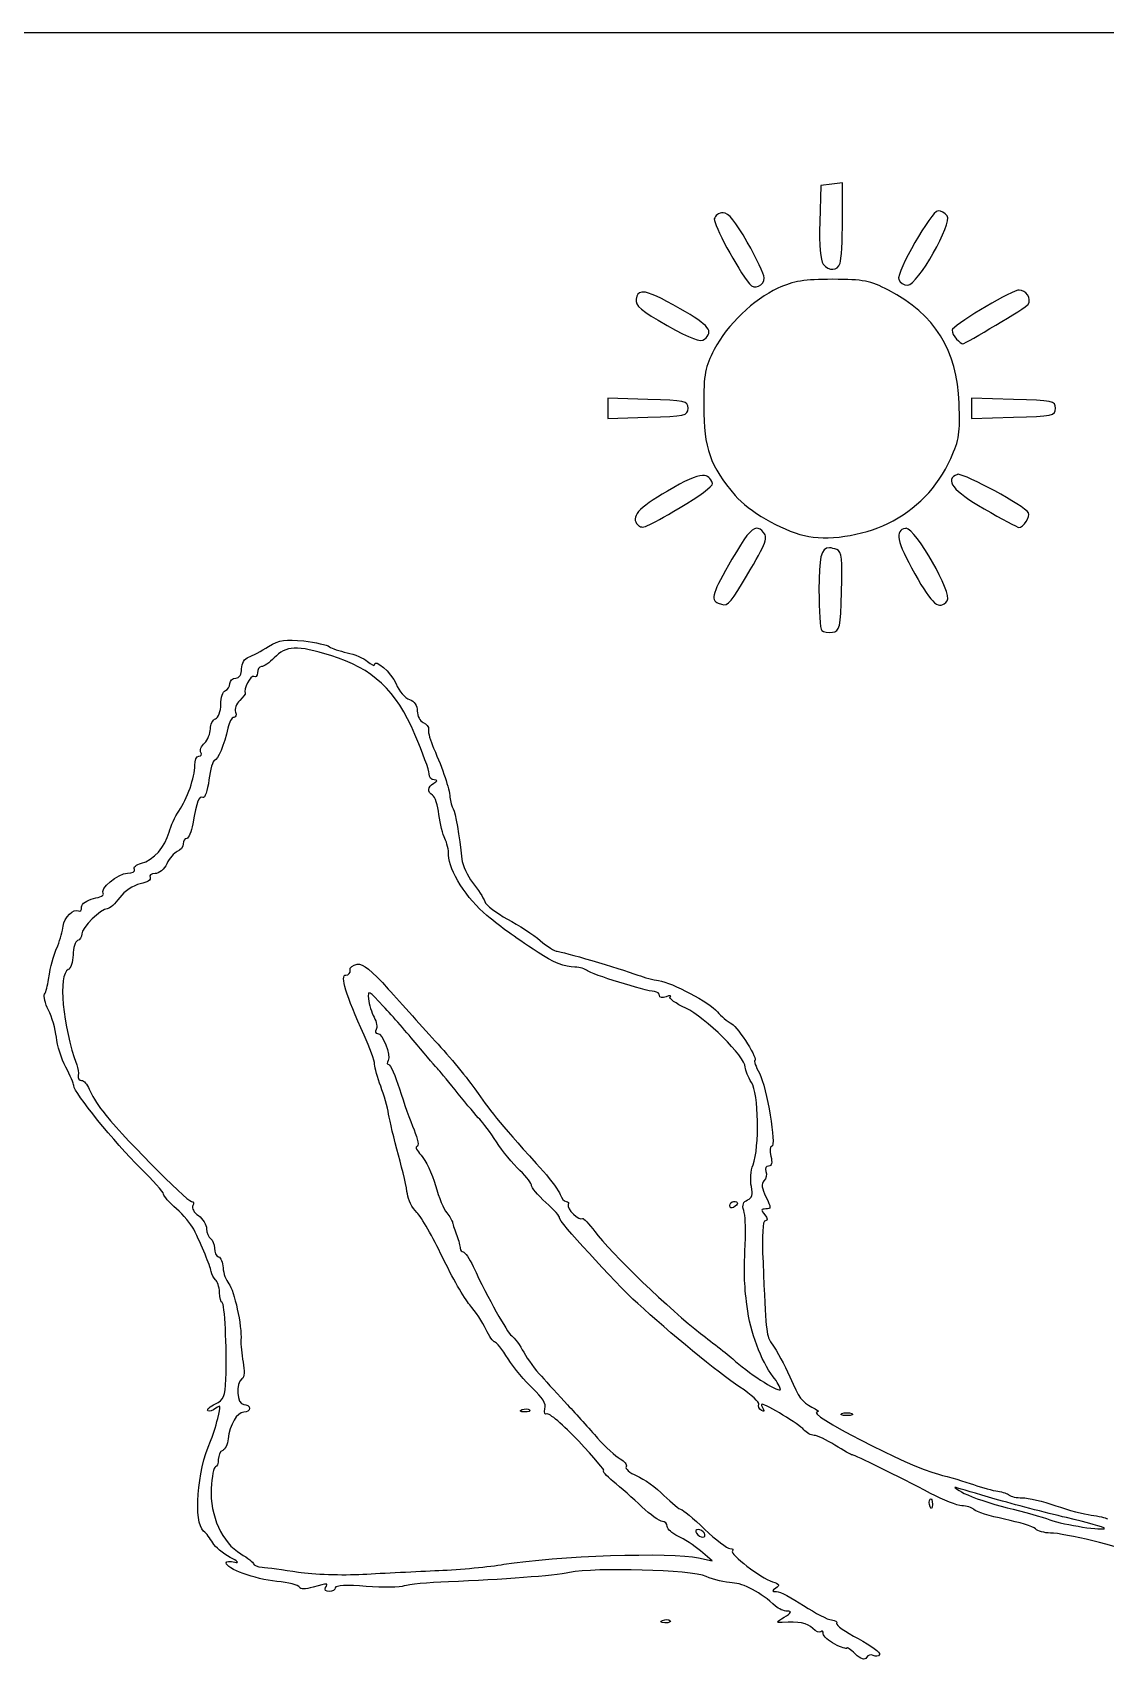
# Model space of a CAD drawing. Extents: x 164 to 448, y 306 to 448.
# Drawn here: x 208.4 to 255.9, y 375.5 to 447.7 of the extents above; entities that cross this region are included whole.
import ezdxf

# ---------------------------------------------------------------- set-up
doc = ezdxf.new("R2010")
doc.units = 0
doc.layers.add('Layer_1', color=7, linetype='CONTINUOUS')

msp = doc.modelspace()

# ---------------------------------------------------------------- linework, layer by layer
at = {"layer": 'Layer_1', "color": 7}
for points in [[(181.10558, 447.655975), (289.445584, 447.655975)], [(244.25585, 440.987613), (243.779783, 440.932054), (243.302244, 440.877912), (243.252439, 439.256324)], [(244.255884, 439.342894), (244.25585, 440.987613)], [(252.094229, 436.240063), (252.095698, 436.238589)], [(252.094238, 436.238844), (252.094229, 436.240063)], [(233.85839, 431.444041), (233.85839, 430.998746), (233.85839, 430.553424), (235.635245, 430.603313)], [(235.635245, 431.394321), (233.85839, 431.444041)], [(249.9746, 431.444041), (249.9746, 430.998746), (249.9746, 430.553424), (251.837887, 430.603313)], [(251.837887, 431.394321), (249.9746, 431.444041)], [(249.381334, 428.072343), (249.381343, 428.073619)], [(243.684561, 424.813068), (243.684561, 424.811622)], [(241.186856, 388.068775), (241.187689, 388.067698)], [(230.159316, 386.503342), (230.159441, 386.503909)], [(248.13887, 382.30458), (248.139238, 382.30458)], [(254.185398, 381.820082), (254.185435, 381.819969)], [(237.874107, 380.037827), (238.479814, 379.900063), (237.96066, 380.342154)], [(236.388847, 377.158394), (236.388946, 377.158961)]]:
    msp.add_lwpolyline(points, dxfattribs=at)
for points in [[(238.964834, 439.663493)], [(248.495117, 439.751197)], [(243.82226, 436.716142)], [(235.415509, 436.153606)], [(238.056636, 428.020894)], [(240.447263, 425.682907)], [(247.074259, 425.677323)], [(243.68457, 424.813124)], [(239.432338, 395.57571)], [(244.450519, 386.34463)], [(237.854509, 381.298592)]]:
    msp.add_lwpolyline(points, close=True, dxfattribs=at)
for points in [[(238.964837, 439.663408), (238.779734, 439.663408), (238.604187, 439.541802), (238.575186, 439.390998)], [(240.040035, 438.364176), (239.518514, 439.282176), (239.202607, 439.663493), (238.964834, 439.663493)], [(248.495117, 439.751282), (248.196283, 439.751282), (246.630606, 437.015339), (246.750477, 436.702932)], [(247.153311, 436.45972), (247.58526, 436.461761), (249.156439, 439.223556), (248.900871, 439.531512)], [(248.900871, 439.531512), (248.800808, 439.651984), (248.618001, 439.751197), (248.495117, 439.751197)], [(238.575186, 439.390998), (238.530682, 439.159691), (239.60092, 437.180542), (240.132314, 436.511112)], [(243.252439, 439.256324), (243.220124, 438.210482), (243.275967, 437.55103), (243.404802, 437.394501)], [(244.150407, 437.425398), (244.208234, 437.576202), (244.255884, 438.438898), (244.255884, 439.342894)], [(240.784174, 436.780687), (240.78134, 436.937159), (240.446151, 437.649307), (240.040035, 438.364176)], [(243.404802, 437.394501), (243.672392, 437.07223), (244.020266, 437.086261), (244.150407, 437.425398)], [(240.132314, 436.511112), (240.349448, 436.237569), (240.791374, 436.42097), (240.784174, 436.780687)], [(243.82226, 436.716142), (242.56266, 436.71668), (242.096264, 436.640173), (241.396475, 436.31915)], [(246.297847, 436.234195), (245.494332, 436.656161), (245.190793, 436.715518), (243.82226, 436.716142)], [(246.750477, 436.702932), (246.802351, 436.568003), (246.983542, 436.458869), (247.153311, 436.45972)], [(235.364238, 436.152132), (235.206349, 436.137959), (235.13364, 436.030809), (235.106427, 435.840123)], [(235.415517, 436.153606), (235.397092, 436.154145), (235.380679, 436.153606), (235.364238, 436.152132)], [(237.064924, 435.406535), (236.187615, 435.908466), (235.690872, 436.145471), (235.415509, 436.153606)], [(241.396475, 436.31915), (240.305083, 435.818721), (239.163698, 434.719956), (238.56933, 433.598939)], [(249.42822, 431.224469), (249.332125, 433.594545), (248.358606, 435.152041), (246.297847, 436.234195)], [(252.037106, 436.230085), (251.493537, 436.087786), (249.120641, 434.647644), (249.11475, 434.456192)], [(252.095698, 436.238589), (252.075855, 436.23737), (252.056665, 436.236945), (252.037106, 436.230085)], [(252.494144, 435.60309), (252.653451, 435.860759), (252.38484, 436.257269), (252.094238, 436.238844)], [(235.106427, 435.840123), (235.065325, 435.553257), (235.33935, 435.321751), (236.483382, 434.675565)], [(238.137194, 434.05886), (238.563522, 434.41268), (238.363937, 434.663263), (237.064924, 435.406535)], [(249.580568, 433.858479), (249.706993, 433.858479), (252.41982, 435.482872), (252.494144, 435.60309)], [(236.483382, 434.675565), (237.557741, 434.068724), (237.966148, 433.916929), (238.137194, 434.05886)], [(249.11475, 434.456192), (249.111916, 434.356129), (249.202369, 434.180948), (249.316889, 434.066542)], [(249.316889, 434.066542), (249.431125, 433.952022), (249.54967, 433.858479), (249.580568, 433.858479)], [(238.56933, 433.598939), (238.166158, 432.838488), (238.108394, 432.530107), (238.106438, 431.085288)], [(237.410637, 430.998831), (237.410637, 431.319657), (237.27945, 431.348627), (235.635245, 431.394321)], [(235.635245, 430.603313), (237.279538, 430.648951), (237.410637, 430.677865), (237.410637, 430.998831)], [(238.106438, 431.085288), (238.103836, 429.23812), (238.386926, 428.43515), (239.503895, 427.130192)], [(249.059078, 428.77817), (249.434753, 429.598063), (249.481539, 429.909506), (249.42822, 431.224469)], [(253.701164, 430.998831), (253.701164, 431.320876), (253.569013, 431.348598), (251.837887, 431.394321)], [(251.837887, 430.603313), (253.568917, 430.648951), (253.701164, 430.677014), (253.701164, 430.998831)], [(246.274407, 425.895335), (247.523386, 426.49988), (248.459888, 427.469357), (249.059078, 428.77817)], [(238.056636, 428.020894), (237.759163, 428.012391), (237.285119, 427.78902), (236.500971, 427.33097)], [(238.493157, 427.664948), (238.412937, 427.905609), (238.2879, 428.027811), (238.056636, 428.020894)], [(249.352033, 428.06795), (248.761236, 427.841178), (249.153352, 427.337008), (250.54295, 426.538658)], [(249.381343, 428.073619), (249.369437, 428.073789), (249.359233, 428.072031), (249.352033, 428.06795)], [(252.508774, 426.368778), (252.31684, 426.6792), (249.752503, 428.066957), (249.381334, 428.072343)], [(236.500971, 427.33097), (235.18734, 426.56366), (234.843727, 426.171288), (235.187008, 425.828013)], [(237.057613, 426.594132), (237.88184, 427.079225), (238.52774, 427.561143), (238.493157, 427.664948)], [(235.187008, 425.828013), (235.382882, 425.632139), (235.512816, 425.684863), (237.057613, 426.594132)], [(239.503895, 427.130192), (240.099517, 426.434372), (241.495824, 425.625817), (242.571283, 425.353351)], [(250.54295, 426.538658), (251.326423, 426.088602), (252.016863, 425.718028), (252.076646, 425.715449)], [(242.571283, 425.353351), (243.539541, 425.108154), (245.128082, 425.339178), (246.274407, 425.895335)], [(252.076646, 425.715449), (252.272237, 425.706945), (252.606059, 426.211342), (252.508774, 426.368778)], [(240.44726, 425.682992), (240.209717, 425.668819), (239.922306, 425.274094), (239.357412, 424.306063)], [(239.82177, 423.260164), (240.854094, 424.959562), (240.970603, 425.2356), (240.762203, 425.48675)], [(240.762203, 425.48675), (240.652786, 425.618561), (240.555161, 425.68971), (240.447263, 425.682907)], [(247.055216, 425.675877), (246.55604, 425.579783), (246.651185, 425.110989), (247.465375, 423.663165)], [(247.074208, 425.677323), (247.067405, 425.677635), (247.061452, 425.677068), (247.055216, 425.675877)], [(248.902384, 422.466406), (249.158835, 422.775411), (247.504827, 425.660202), (247.074259, 425.677323)], [(243.684561, 424.811622), (243.299475, 424.825795), (243.215813, 424.372167), (243.215813, 422.949827)], [(244.002441, 424.73262), (243.878851, 424.780243), (243.773345, 424.809439), (243.68457, 424.813124)], [(244.219235, 422.875191), (244.25977, 424.323865), (244.22161, 424.64846), (244.002441, 424.73262)], [(239.357412, 424.306063), (238.497301, 422.832076), (238.396535, 422.504929), (238.753896, 422.360759)], [(247.465375, 423.663165), (248.248553, 422.270476), (248.539351, 422.028935), (248.902384, 422.466406)], [(238.753896, 422.360759), (239.152904, 422.199751), (239.203191, 422.241704), (239.82177, 423.260164)], [(243.215813, 422.949827), (243.215813, 422.022756), (243.2714, 421.209751), (243.338865, 421.142173)], [(243.814935, 421.069039), (244.140608, 421.115811), (244.17396, 421.258961), (244.219235, 422.875191)], [(218.818103, 420.434646), (219.310183, 420.735146), (219.572065, 420.777071), (220.373878, 420.683244)], [(243.338865, 421.142173), (243.406329, 421.074709), (243.620402, 421.040976), (243.814935, 421.069039)], [(217.92361, 419.969055), (218.090146, 420.026882), (218.492654, 420.236079), (218.818103, 420.434646)], [(221.57263, 420.037994), (220.069182, 420.499276), (219.596734, 420.479915), (219.063589, 419.935096)], [(220.373878, 420.683244), (220.904127, 420.620882), (221.416659, 420.50778), (221.512791, 420.430961)], [(221.512791, 420.430961), (221.608942, 420.353575), (221.960129, 420.23452), (222.293299, 420.165354)], [(225.307086, 416.532926), (224.461417, 418.501531), (223.432319, 419.46738), (221.57263, 420.037994)], [(222.293299, 420.165354), (222.626475, 420.096189), (223.035276, 419.919307), (223.201831, 419.772444)], [(217.361228, 419.03983), (217.519316, 419.03983), (217.620797, 419.201121), (217.620797, 419.452299)], [(217.620797, 419.452299), (217.620797, 419.690126), (217.749093, 419.908932), (217.92361, 419.969055)], [(218.501116, 419.545757), (218.401421, 419.545757), (218.319812, 419.424435), (218.319812, 419.275899)], [(219.063589, 419.935096), (218.853995, 419.72108), (218.600892, 419.545757), (218.501116, 419.545757)], [(223.201831, 419.772444), (223.368367, 419.625609), (223.504645, 419.558995), (223.504645, 419.624476)], [(223.504645, 419.624476), (223.504645, 419.945839), (224.256121, 419.286076), (224.468164, 418.778617)], [(216.899776, 418.482113), (217.010837, 418.519247), (217.10166, 418.659562), (217.10166, 418.794633)], [(217.10166, 418.794633), (217.10166, 418.929279), (217.218475, 419.03983), (217.361228, 419.03983)], [(218.159201, 419.105254), (218.025065, 419.187742), (217.683547, 418.524576), (217.781371, 418.371279)], [(218.319812, 419.275899), (218.319812, 419.127364), (218.247897, 419.050545), (218.159201, 419.105254)], [(224.468164, 418.778617), (224.601222, 418.460088), (224.867214, 418.149553), (225.059221, 418.088665)], [(216.467181, 417.235436), (216.594145, 417.284476), (216.697893, 417.569443), (216.697893, 417.869405)], [(216.697893, 417.869405), (216.697893, 418.169367), (216.788715, 418.445093), (216.899776, 418.482113)], [(217.537251, 418.046088), (217.385597, 417.894151), (217.302514, 417.663553), (217.352574, 417.533046)], [(217.781371, 418.371279), (217.798946, 418.342932), (217.688848, 418.197798), (217.537251, 418.046088)], [(225.059221, 418.088665), (225.277432, 418.019499), (225.408288, 417.827027), (225.408288, 417.575367)], [(216.236469, 416.78297), (216.236469, 416.983096), (216.34033, 417.186737), (216.467181, 417.235436)], [(217.278901, 417.295786), (217.188533, 417.295786), (217.067777, 417.08177), (217.010716, 416.819877)], [(217.352574, 417.533046), (217.402294, 417.402652), (217.369582, 417.295786), (217.278901, 417.295786)], [(225.408288, 417.575367), (225.408288, 417.353981), (225.528761, 417.126699), (225.675935, 417.070148)], [(215.975285, 416.157902), (216.118916, 416.301335), (216.236469, 416.582872), (216.236469, 416.78297)], [(217.010716, 416.819877), (216.851295, 416.089502), (216.561339, 415.392151), (216.417081, 415.392151)], [(225.934274, 414.800079), (225.934274, 414.950031), (225.652056, 415.729899), (225.307086, 416.532926)], [(225.675935, 417.070148), (225.823224, 417.013455), (225.926121, 416.868888), (225.904635, 416.748756)], [(225.904635, 416.748756), (225.883375, 416.628567), (225.986301, 416.257597), (226.133504, 415.924441)], [(215.727225, 415.578614), (215.827968, 415.578614), (215.866236, 415.650614), (215.812463, 415.737638)], [(215.812463, 415.737638), (215.758293, 415.825512), (215.832022, 416.014299), (215.975285, 416.157902)], [(226.133504, 415.924441), (226.545248, 414.993515), (226.829585, 414.143121), (226.856843, 413.761238)], [(214.836812, 413.145269), (215.21677, 413.691761), (215.543993, 414.629461), (215.543993, 415.171786)], [(215.543993, 415.171786), (215.543993, 415.395439), (215.626567, 415.578614), (215.727225, 415.578614)], [(216.417081, 415.392151), (216.346045, 415.392151), (216.235295, 415.000035), (216.171686, 414.520838)], [(216.171686, 414.520838), (216.107793, 414.041641), (215.986867, 413.692299), (215.902253, 413.744598)], [(226.089414, 413.845909), (225.839313, 414.00068), (225.856548, 414.198709), (226.13559, 414.375449)], [(226.150614, 414.524551), (226.031644, 414.526422), (225.934274, 414.650126), (225.934274, 414.800079)], [(226.13559, 414.375449), (226.308419, 414.48515), (226.312189, 414.522567), (226.150614, 414.524551)], [(215.902253, 413.744598), (215.734725, 413.848063), (215.630779, 413.578205), (215.453857, 412.579984)], [(226.368343, 412.984687), (226.316837, 413.395483), (226.191234, 413.78298), (226.089414, 413.845909)], [(226.856843, 413.761238), (226.870166, 413.571033), (226.931423, 413.337203), (226.993388, 413.242101)], [(214.404738, 412.20822), (214.47311, 412.47978), (214.66734, 412.901461), (214.836812, 413.145269)], [(226.630689, 411.922998), (226.537997, 412.096195), (226.419934, 412.573975), (226.368343, 412.984687)], [(226.993388, 413.242101), (227.100339, 413.076557), (227.275974, 412.070627), (227.382316, 411.014381)], [(213.18162, 410.828457), (213.708762, 410.960835), (214.242874, 411.56331), (214.404738, 412.20822)], [(215.453857, 412.579984), (215.390815, 412.223046), (215.269662, 411.931049), (215.185048, 411.931049)], [(215.031297, 411.68982), (215.031297, 411.557159), (214.913829, 411.403606), (214.770197, 411.348557)], [(215.185048, 411.931049), (215.100717, 411.931049), (215.031297, 411.822765), (215.031297, 411.68982)], [(226.799181, 411.185877), (226.799181, 411.418035), (226.723723, 411.749773), (226.630689, 411.922998)], [(212.864777, 410.554913), (212.807971, 410.647323), (212.949986, 410.770346), (213.18162, 410.828457)], [(214.309814, 410.810854), (214.198498, 410.566507), (213.965362, 410.373354), (213.781958, 410.373354)], [(214.770197, 411.348557), (214.626566, 411.293565), (214.419441, 411.051515), (214.309814, 410.810854)], [(228.497355, 408.512721), (227.613163, 409.236321), (226.799181, 410.517694), (226.799181, 411.185877)], [(227.382316, 411.014381), (227.409812, 410.740838), (227.624564, 410.27366), (227.859477, 409.97605)], [(211.488004, 409.481915), (211.298564, 409.671553), (212.14298, 410.386819), (212.555923, 410.386819)], [(213.126531, 409.914737), (212.815905, 409.852375), (212.426453, 409.594082), (212.217236, 409.311071)], [(212.555923, 410.386819), (212.782921, 410.386819), (212.921861, 410.46222), (212.864777, 410.554913)], [(213.561621, 410.198457), (213.62197, 410.100945), (213.429356, 409.97537), (213.126531, 409.914737)], [(213.781958, 410.373354), (213.601192, 410.373354), (213.50215, 410.294268), (213.561621, 410.198457)], [(227.859477, 409.97605), (228.094356, 409.678356), (228.336817, 409.300299), (228.398074, 409.135776)], [(210.525324, 408.891997), (210.525324, 409.037131), (210.755611, 409.19862), (211.056908, 409.264781)], [(211.056908, 409.264781), (211.349248, 409.328844), (211.543211, 409.426639), (211.488004, 409.481915)], [(212.217236, 409.311071), (212.015976, 409.038661), (211.767772, 408.816057), (211.665679, 408.816057)], [(209.710831, 408.038627), (209.749014, 408.424167), (210.178137, 408.850526), (210.393598, 408.717383)], [(210.393598, 408.717383), (210.466363, 408.673162), (210.525324, 408.751115), (210.525324, 408.891997)], [(211.665679, 408.816057), (211.388168, 408.816057), (210.531861, 407.972183), (210.531861, 407.698611)], [(228.398074, 409.135776), (228.459302, 408.971367), (228.91252, 408.620891), (229.405102, 408.357043)], [(230.761996, 406.872113), (229.530898, 407.693367), (229.248541, 407.897972), (228.497355, 408.512721)], [(209.467959, 407.173351), (209.58194, 407.45228), (209.691244, 407.841619), (209.710831, 408.038627)], [(229.405102, 408.357043), (229.897712, 408.093137), (230.553516, 407.663178), (230.862552, 407.401455)], [(209.065181, 405.676063), (209.166661, 406.350198), (209.234211, 406.60132), (209.467959, 407.173351)], [(210.348374, 407.399244), (210.247461, 407.365512), (210.157517, 407.079496), (210.148532, 406.763433)], [(210.531861, 407.698611), (210.531861, 407.56765), (210.449288, 407.433005), (210.348374, 407.399244)], [(230.862552, 407.401455), (231.171579, 407.139817), (231.507499, 406.925546), (231.608965, 406.925546)], [(210.148532, 406.763433), (210.139744, 406.447398), (210.043083, 406.154551), (209.934147, 406.112825)], [(222.429002, 406.086038), (222.404907, 406.202825), (222.54457, 406.323014), (222.738656, 406.352778)], [(222.738656, 406.352778), (222.991053, 406.391896), (223.385559, 406.078951), (224.123105, 405.254409)], [(232.400163, 406.220627), (231.958857, 406.220627), (231.413451, 406.437477), (230.761996, 406.872113)], [(231.608965, 406.925546), (231.80756, 406.925546), (234.332172, 406.181424), (235.185979, 405.871257)], [(208.887449, 405.032145), (208.946041, 405.127106), (209.026205, 405.417005), (209.065181, 405.676063)], [(209.934147, 406.112825), (209.472165, 405.935376), (209.686031, 403.572302), (210.315974, 401.893824)], [(223.048457, 403.213096), (222.243009, 404.98475), (221.972683, 405.873723), (222.239279, 405.873723)], [(222.239279, 405.873723), (222.367377, 405.873723), (222.452785, 405.96925), (222.429002, 406.086038)], [(232.951363, 406.065288), (232.860909, 406.150328), (232.612948, 406.220627), (232.400163, 406.220627)], [(235.927919, 405.139238), (235.507212, 405.167584), (233.113411, 405.912019), (232.951363, 406.065288)], [(235.185979, 405.871257), (235.471482, 405.767509), (235.886496, 405.656957), (236.10814, 405.625776)], [(236.10814, 405.625776), (236.700179, 405.542438), (238.373773, 404.658312), (238.713426, 404.250151)], [(209.060731, 404.317701), (208.906724, 404.615622), (208.828687, 404.937099), (208.887449, 405.032145)], [(223.9142, 404.483981), (223.253895, 405.201572), (223.202497, 405.227225), (223.247591, 404.816088)], [(224.123105, 405.254409), (224.69046, 404.620299), (225.684088, 403.518019), (226.331229, 402.804935)], [(236.144259, 404.962072), (236.144259, 405.051647), (236.046861, 405.131301), (235.927919, 405.139238)], [(236.441835, 404.913033), (236.278106, 404.850104), (236.144259, 404.872214), (236.144259, 404.962072)], [(236.61832, 404.904529), (236.684906, 404.971143), (236.605847, 404.974545), (236.441835, 404.913033)], [(237.315824, 404.402683), (236.865645, 404.612164), (236.551745, 404.837943), (236.61832, 404.904529)], [(209.406691, 403.114167), (209.370294, 403.47822), (209.214757, 404.019836), (209.060731, 404.317701)], [(223.247591, 404.816088), (223.274237, 404.571175), (223.385893, 404.20355), (223.495197, 403.999455)], [(225.398662, 402.784441), (224.975733, 403.291531), (224.3077, 404.056318), (223.9142, 404.483981)], [(239.951469, 401.790076), (239.951469, 402.239197), (238.169477, 404.00555), (237.315824, 404.402683)], [(238.713426, 404.250151), (238.875001, 404.055978), (239.159696, 403.812312), (239.346295, 403.708507)], [(223.495197, 403.999455), (223.604473, 403.795361), (223.646737, 403.552063), (223.589109, 403.458831)], [(223.589109, 403.458831), (223.531424, 403.365572), (223.557163, 403.28932), (223.646794, 403.28932)], [(239.346295, 403.708507), (239.653463, 403.537861), (240.566516, 402.080117), (240.366404, 402.080117)], [(209.825889, 401.79291), (209.631546, 402.155546), (209.442909, 402.750085), (209.406691, 403.114167)], [(223.518257, 401.91514), (223.514005, 402.070195), (223.302711, 402.653934), (223.048457, 403.213096)], [(223.646794, 403.28932), (223.872829, 403.28932), (224.255432, 402.312217), (224.117124, 402.088337)], [(226.350468, 401.667109), (226.249894, 401.774542), (225.821639, 402.277436), (225.398662, 402.784441)], [(226.331229, 402.804935), (226.978396, 402.09188), (227.774863, 401.111943), (228.101219, 400.627332)], [(224.117124, 402.088337), (224.05496, 401.987424), (224.066526, 401.904652), (224.14377, 401.904652)], [(240.366404, 402.080117), (240.320228, 402.080117), (240.414338, 401.826983), (240.575715, 401.517751)], [(210.17922, 400.969956), (210.17922, 401.060098), (210.020196, 401.430331), (209.825889, 401.79291)], [(210.315974, 401.893824), (210.369237, 401.751241), (210.39764, 401.536857), (210.378138, 401.417887)], [(210.378138, 401.417887), (210.358579, 401.298831), (210.426072, 401.201603), (210.528176, 401.201603)], [(223.788229, 400.941609), (223.643945, 401.322359), (223.522424, 401.760454), (223.518257, 401.91514)], [(224.14377, 401.904652), (224.220986, 401.904652), (224.435398, 401.417887), (224.620665, 400.823036)], [(227.22552, 400.608709), (226.844756, 401.083398), (226.451047, 401.559647), (226.350468, 401.667109)], [(240.227393, 401.112907), (240.075655, 401.344498), (239.951469, 401.649279), (239.951469, 401.790076)], [(240.575715, 401.517751), (240.902056, 400.892315), (241.339799, 398.272932), (241.117948, 398.272932)], [(213.113242, 397.33475), (212.021884, 398.40378), (210.17922, 400.686803), (210.17922, 400.969956)], [(210.528176, 401.201603), (210.629911, 401.201603), (210.78233, 401.026422), (210.866947, 400.812236)], [(210.866947, 400.812236), (210.951249, 400.59822), (211.220365, 400.15715), (211.464215, 399.832413)], [(224.137653, 399.711005), (224.089719, 400.00714), (223.932566, 400.560945), (223.788229, 400.941609)], [(224.620665, 400.823036), (224.805937, 400.228186), (225.095162, 399.410476), (225.263483, 399.005972)], [(228.177332, 399.479301), (228.034579, 399.625852), (227.606244, 400.134104), (227.22552, 400.608709)], [(228.101219, 400.627332), (228.645754, 399.818778), (229.198499, 399.157569), (230.99688, 397.163537)], [(240.292193, 397.464831), (240.59048, 398.249433), (240.548417, 400.623165), (240.227393, 401.112907)], [(211.464215, 399.832413), (212.125677, 398.95166), (215.188469, 395.836838), (215.393034, 395.836838)], [(224.574608, 397.893912), (224.382135, 398.597159), (224.185501, 399.414898), (224.137653, 399.711005)], [(228.916823, 398.47989), (228.652889, 398.883005), (228.320167, 399.33275), (228.177332, 399.479301)], [(225.263483, 399.005972), (225.431719, 398.601411), (225.491304, 398.270466), (225.395748, 398.270466)], [(229.955153, 397.208948), (229.647988, 397.504828), (229.180776, 398.07669), (228.916823, 398.47989)], [(224.967617, 396.168009), (224.943523, 396.414057), (224.767009, 397.190608), (224.574608, 397.893912)], [(225.395748, 398.270466), (225.30022, 398.270466), (225.384409, 398.096702), (225.581729, 397.884472)], [(225.581729, 397.884472), (225.779502, 397.672157), (226.064217, 397.068605), (226.214334, 396.54326)], [(241.085095, 397.840337), (241.156131, 397.556617), (241.121492, 397.407657), (240.983359, 397.407657)], [(241.117948, 398.272932), (241.040733, 398.272932), (241.025624, 398.078192), (241.085095, 397.840337)], [(214.159518, 396.161348), (214.159518, 396.242702), (213.688653, 396.771137), (213.113242, 397.33475)], [(230.475549, 396.534501), (230.496809, 396.609902), (230.262299, 396.913153), (229.955153, 397.208948)], [(230.99688, 397.163537), (231.354737, 396.7668), (231.69092, 396.305858), (231.744008, 396.139294)], [(240.217614, 396.497367), (240.158115, 396.766375), (240.191819, 397.201748), (240.292193, 397.464831)], [(240.864588, 397.169263), (240.915186, 397.038019), (240.875359, 396.850025), (240.776714, 396.751209)], [(240.983359, 397.407657), (240.867706, 397.407657), (240.814244, 397.300507), (240.864588, 397.169263)], [(226.214334, 396.54326), (226.364457, 396.017887), (226.589499, 395.471282), (226.714399, 395.328529)], [(231.109583, 395.790746), (230.739917, 396.124724), (230.454601, 396.459411), (230.475549, 396.534501)], [(240.046515, 395.901213), (240.251063, 395.979449), (240.296502, 396.138189), (240.217614, 396.497367)], [(240.776714, 396.751209), (240.652698, 396.627335), (240.679599, 396.406602), (240.863709, 396.037928)], [(214.728117, 395.513433), (214.415359, 395.78811), (214.159518, 396.079569), (214.159518, 396.161348)], [(215.49513, 394.610202), (215.386024, 394.832438), (215.040779, 395.238926), (214.728117, 395.513433)], [(215.455198, 395.650035), (215.391277, 395.547137), (215.504011, 395.348117), (215.704562, 395.207603)], [(215.393034, 395.836838), (215.490688, 395.836838), (215.518552, 395.752365), (215.455198, 395.650035)], [(225.385044, 395.346586), (225.179277, 395.552665), (224.991408, 395.922019), (224.967617, 396.168009)], [(231.707568, 395.109326), (231.748387, 395.150145), (231.479237, 395.456712), (231.109583, 395.790746)], [(231.744008, 396.139294), (231.797271, 395.972617), (231.917828, 395.836469), (232.012193, 395.836469)], [(232.095645, 395.69417), (231.999948, 395.539398), (232.604325, 394.950784), (232.730031, 395.076557)], [(232.012193, 395.836469), (232.106587, 395.836469), (232.144288, 395.772406), (232.095645, 395.69417)], [(239.259311, 395.651962), (239.259311, 395.752876), (239.337462, 395.835364), (239.432338, 395.835364)], [(239.432338, 395.57571), (239.337179, 395.517033), (239.259311, 395.550198), (239.259311, 395.651962)], [(239.432338, 395.835364), (239.527497, 395.835364), (239.605449, 395.800781), (239.605449, 395.759112)], [(239.605449, 395.759112), (239.605449, 395.717443), (239.527298, 395.634671), (239.432338, 395.57571)], [(239.881567, 395.436472), (239.804323, 395.681102), (239.855771, 395.828164), (240.046515, 395.901213)], [(240.862062, 395.504107), (240.643936, 395.504107), (240.634242, 395.456202), (240.809706, 395.244454)], [(240.863709, 396.037928), (241.103662, 395.556917), (241.103577, 395.504107), (240.862062, 395.504107)], [(215.704562, 395.207603), (215.905283, 395.067005), (216.069432, 394.805254), (216.069432, 394.625934)], [(226.523492, 393.37098), (226.103136, 394.251732), (225.590873, 395.140762), (225.385044, 395.346586)], [(226.714399, 395.328529), (226.839294, 395.185946), (226.956393, 394.991065), (226.974506, 394.895934)], [(226.974506, 394.895934), (226.992081, 394.800973), (227.076157, 394.542595), (227.159864, 394.322258)], [(235.181395, 391.310844), (234.138257, 392.273546), (231.622583, 395.024315), (231.707568, 395.109326)], [(232.730031, 395.076557), (232.772664, 395.119361), (233.022283, 394.859424), (233.285315, 394.499877)], [(239.957025, 394.202296), (239.978285, 394.684299), (239.944552, 395.239663), (239.881567, 395.436472)], [(240.839895, 394.9848), (240.715001, 394.9848), (240.680815, 394.379603), (240.734815, 393.124422)], [(240.809706, 395.244454), (240.94696, 395.079194), (240.957958, 394.9848), (240.839895, 394.9848)], [(216.271463, 392.735254), (216.219986, 392.998025), (215.858032, 393.871351), (215.49513, 394.610202)], [(216.069432, 394.625934), (216.069432, 394.446501), (216.147583, 394.251732), (216.242459, 394.192857)], [(216.242459, 394.192857), (216.337618, 394.13418), (216.415485, 393.941424), (216.415485, 393.764428)], [(227.159864, 394.322258), (227.243316, 394.102006), (227.312226, 393.848816), (227.312226, 393.75978)], [(233.285315, 394.499877), (233.942247, 393.602003), (236.698597, 390.942907), (237.960482, 389.989701)], [(240.028061, 391.183795), (239.892225, 392.289165), (239.885649, 392.569087), (239.957025, 394.202296)], [(216.415485, 393.764428), (216.415485, 393.587546), (216.497151, 393.415824), (216.596251, 393.382715)], [(216.596251, 393.382715), (216.695662, 393.349833), (216.787107, 393.128731), (216.799551, 392.892406)], [(227.735731, 391.250438), (227.489287, 391.535943), (226.94377, 392.490255), (226.523492, 393.37098)], [(227.312226, 393.75978), (227.312226, 393.670772), (227.371697, 393.598205), (227.444491, 393.598205)], [(227.444491, 393.598205), (227.517256, 393.598205), (227.715001, 393.306236), (227.884022, 392.949241)], [(216.469349, 392.368507), (216.388562, 392.427184), (216.299611, 392.592444), (216.271463, 392.735254)], [(216.799551, 392.892406), (216.812024, 392.655713), (216.925523, 392.339169), (217.051948, 392.18862)], [(227.884022, 392.949241), (228.562614, 391.516072), (229.378637, 390.052715), (229.593821, 389.883146)], [(240.734815, 393.124422), (240.862856, 390.145153), (240.886865, 389.893493), (241.069144, 389.620063)], [(216.642376, 391.806227), (216.627919, 392.056526), (216.549967, 392.309575), (216.469349, 392.368507)], [(217.051948, 392.18862), (217.291277, 391.90354), (217.640081, 390.294907), (217.593028, 389.693452)], [(216.755308, 391.350983), (216.707374, 391.351068), (216.656946, 391.555928), (216.642376, 391.806227)], [(216.923091, 387.952781), (216.971025, 389.377162), (216.8734, 391.350813), (216.755308, 391.350983)], [(228.451249, 390.16885), (228.304131, 390.478224), (227.982163, 390.964876), (227.735731, 391.250438)], [(239.707828, 387.605339), (238.791818, 388.21337), (236.542218, 390.054983), (235.181395, 391.310844)], [(241.187689, 388.067698), (240.638261, 388.773383), (240.169482, 390.033071), (240.028061, 391.183795)], [(228.840355, 389.606117), (228.773769, 389.606287), (228.598362, 389.859534), (228.451249, 390.16885)], [(229.593821, 389.883146), (229.719084, 389.784217), (229.960023, 389.45452), (230.129133, 389.15022)], [(237.960482, 389.989701), (238.531569, 389.558324), (239.232458, 388.998964), (239.517986, 388.74668)], [(217.593028, 389.693452), (217.578005, 389.503247), (217.621431, 389.061383), (217.688272, 388.711871)], [(229.433899, 388.858791), (229.17433, 389.269644), (228.907293, 389.605946), (228.840355, 389.606117)], [(230.129133, 389.15022), (230.298248, 388.845893), (230.648723, 388.366129), (230.907864, 388.084252)], [(241.069144, 389.620063), (241.418214, 389.096277), (241.660295, 388.654328), (241.922265, 388.062567)], [(217.688272, 388.711871), (217.761945, 388.328031), (217.73975, 388.032746), (217.632345, 387.966161)], [(230.530912, 387.542976), (230.187081, 387.855808), (229.693416, 388.447965), (229.433899, 388.858791)], [(239.517986, 388.74668), (240.233159, 388.114866), (241.508134, 387.318671), (241.508134, 387.503887)], [(216.45578, 386.864702), (216.834052, 387.037049), (216.897262, 387.184365), (216.923091, 387.952781)], [(217.632345, 387.966161), (217.344623, 387.788428), (217.413057, 386.838057), (217.713132, 386.838057)], [(231.070221, 386.646009), (231.128813, 386.86938), (230.956495, 387.155764), (230.530912, 387.542976)], [(230.907864, 388.084252), (231.166979, 387.802205), (231.690589, 387.232951), (232.071304, 386.819093)], [(240.547901, 386.844094), (240.596714, 386.923181), (240.218898, 387.26606), (239.707828, 387.605339)], [(241.508134, 387.503887), (241.508134, 387.587225), (241.363511, 387.841776), (241.186856, 388.068775)], [(241.922265, 388.062567), (242.343507, 387.11075), (242.459974, 386.951924), (242.903307, 386.723877)], [(216.123046, 386.560658), (216.065333, 386.618485), (216.215201, 386.755115), (216.45578, 386.864702)], [(216.563564, 386.21486), (216.711278, 386.787288), (216.700194, 386.848006), (216.480991, 386.666107)], [(217.713132, 386.838057), (217.855885, 386.838057), (217.972701, 386.75982), (217.972701, 386.66486)], [(232.071304, 386.819093), (232.452062, 386.405121), (233.050374, 385.741899), (233.400957, 385.345191)], [(240.661287, 386.57452), (240.549857, 386.643685), (240.498833, 386.764724), (240.547901, 386.844094)], [(240.691476, 386.84863), (240.650657, 386.84863), (240.671917, 386.758772), (240.740289, 386.649071)], [(242.545139, 385.718258), (242.355699, 385.946731), (240.876383, 386.84863), (240.691476, 386.84863)], [(216.480991, 386.666107), (216.341725, 386.550454), (216.180575, 386.502831), (216.123046, 386.560658)], [(216.239975, 385.207313), (216.324306, 385.397802), (216.469638, 385.85109), (216.563564, 386.21486)], [(217.719255, 386.491663), (217.419103, 386.491663), (217.091971, 385.935676), (217.02308, 385.308624)], [(217.972701, 386.66486), (217.972701, 386.569899), (217.858635, 386.491663), (217.719255, 386.491663)], [(230.159441, 386.503909), (229.957841, 386.512413), (229.916823, 386.553515), (230.054842, 386.608507)], [(230.054842, 386.608507), (230.179737, 386.658113), (230.328981, 386.651877), (230.386513, 386.594334)], [(230.386513, 386.594334), (230.444226, 386.536507), (230.342122, 386.495972), (230.159316, 386.503342)], [(231.149222, 386.420088), (231.057266, 386.363395), (231.022174, 386.463458), (231.070221, 386.646009)], [(232.565066, 385.208929), (231.877154, 385.931197), (231.239993, 386.476157), (231.149222, 386.420088)], [(240.740289, 386.649071), (240.817533, 386.524346), (240.787344, 386.496283), (240.661287, 386.57452)], [(243.149043, 386.507594), (242.49113, 386.49909), (247.188781, 384.075439), (248.510696, 383.742964)], [(242.903307, 386.723877), (243.131893, 386.606239), (243.242521, 386.508728), (243.149043, 386.507594)], [(244.450596, 386.34463), (244.212684, 386.34463), (244.115286, 386.383748), (244.234256, 386.431654)], [(244.234256, 386.431654), (244.353226, 386.479559), (244.547901, 386.479559), (244.66686, 386.431654)], [(244.66686, 386.431654), (244.78583, 386.383748), (244.688119, 386.34463), (244.450519, 386.34463)], [(242.997888, 385.463991), (242.864887, 385.463991), (242.661161, 385.578227), (242.545139, 385.718258)], [(243.925067, 385.031395), (243.548124, 385.269506), (243.130893, 385.463991), (242.997888, 385.463991)], [(215.937071, 381.223049), (215.476685, 381.606633), (215.64864, 383.86817), (216.239975, 385.207313)], [(216.781087, 384.796545), (216.675014, 384.760828), (216.588246, 384.583096), (216.588246, 384.400602)], [(217.02308, 385.308624), (216.996435, 385.062293), (216.887187, 384.831893), (216.781087, 384.796545)], [(233.668519, 383.89578), (233.749307, 383.89578), (233.252957, 384.486661), (232.565066, 385.208929)], [(233.400957, 385.345191), (233.751535, 384.948454), (234.201526, 384.536523), (234.400881, 384.429827)], [(244.695807, 384.598687), (244.648752, 384.598687), (244.301998, 384.793427), (243.925067, 385.031395)], [(216.457483, 384.068948), (216.385569, 384.068948), (216.303109, 383.638819), (216.274252, 383.113134)], [(216.588246, 384.400602), (216.588246, 384.21805), (216.529654, 384.068948), (216.457483, 384.068948)], [(234.400881, 384.429827), (234.60027, 384.323244), (234.719144, 384.16422), (234.664985, 384.076658)], [(234.664985, 384.076658), (234.610815, 383.989068), (234.822818, 383.808784), (235.136021, 383.675584)], [(248.160172, 382.894271), (246.734926, 383.646161), (244.798985, 384.598687), (244.695807, 384.598687)], [(234.09686, 383.422507), (233.780196, 383.683011), (233.587471, 383.89578), (233.668519, 383.89578)], [(235.364788, 382.299534), (234.984033, 382.656813), (234.413498, 383.16223), (234.09686, 383.422507)], [(235.136021, 383.675584), (235.449224, 383.542639), (235.993586, 383.15075), (236.345808, 382.805036)], [(248.510696, 383.742964), (248.986616, 383.623058), (249.687476, 383.416781), (250.068197, 383.284205)], [(250.068197, 383.284205), (250.448961, 383.151543), (250.933666, 383.019449), (251.145343, 382.990337)], [(216.274252, 383.113134), (216.208545, 381.917027), (216.756295, 380.70445), (217.583317, 380.214567)], [(236.345808, 382.805036), (236.698072, 382.45938), (237.040909, 382.176425), (237.107846, 382.176425)], [(248.139238, 382.30458), (248.089547, 382.429304), (248.095755, 382.57869), (248.152561, 382.636233)], [(248.152561, 382.636233), (248.210246, 382.69406), (248.250923, 382.592013), (248.243468, 382.409178)], [(249.553276, 382.348998), (249.355502, 382.348998), (248.728652, 382.594195), (248.160172, 382.894271)], [(249.296593, 383.149389), (249.15384, 383.190208), (249.317286, 383.075688), (249.658532, 382.895405)], [(251.027158, 382.644879), (250.218156, 382.881288), (249.439371, 383.108372), (249.296593, 383.149389)], [(249.658532, 382.895405), (250.000407, 382.714838), (250.857014, 382.427093), (251.562155, 382.256391)], [(254.185435, 381.819969), (253.257409, 382.037102), (251.836194, 382.408356), (251.027158, 382.644879)], [(251.145343, 382.990337), (251.357091, 382.960857), (251.584166, 382.883471), (251.650111, 382.817707)], [(251.650111, 382.817707), (251.715818, 382.751943), (251.978406, 382.697802), (252.233181, 382.697802)], [(252.233181, 382.697802), (252.487959, 382.697802), (253.152638, 382.540762), (253.710201, 382.348998)], [(236.273338, 381.647906), (236.154368, 381.649578), (235.745478, 381.94217), (235.364788, 382.299534)], [(237.107846, 382.176425), (237.174432, 382.176425), (237.641204, 381.787058), (238.144405, 381.311178)], [(248.243468, 382.409178), (248.235248, 382.207351), (248.193748, 382.166532), (248.13887, 382.30458)], [(250.088142, 382.173817), (249.991736, 382.270195), (249.750969, 382.348998), (249.553276, 382.348998)], [(251.445226, 381.751257), (250.795213, 381.88732), (250.184563, 382.077411), (250.088142, 382.173817)], [(251.562155, 382.256391), (252.26729, 382.085461), (253.119348, 381.846643), (253.45561, 381.725263)], [(253.710201, 382.348998), (254.26779, 382.157093), (254.978266, 381.968646), (255.289056, 381.930151)], [(255.872687, 381.350268), (255.872687, 381.391087), (255.113402, 381.602835), (254.185398, 381.820082)], [(255.289056, 381.930151), (255.599864, 381.892167), (255.92548, 381.815915), (256.012747, 381.762057)], [(216.33834, 380.703883), (216.234479, 380.892104), (216.053904, 381.12565), (215.937071, 381.223049)], [(236.489678, 381.428787), (236.489678, 381.548409), (236.392308, 381.647055), (236.273338, 381.647906)], [(236.965595, 380.997836), (236.703787, 381.115191), (236.489678, 381.309194), (236.489678, 381.428787)], [(237.854537, 381.298592), (237.759378, 381.298592), (237.729643, 381.220356), (237.78883, 381.125395)], [(237.78883, 381.125395), (237.847422, 381.030435), (237.973649, 380.952198), (238.068836, 380.952198)], [(238.134515, 381.125395), (238.075923, 381.220356), (237.949668, 381.298592), (237.854509, 381.298592)], [(238.068836, 380.952198), (238.163995, 380.952198), (238.193731, 381.030435), (238.134515, 381.125395)], [(238.144405, 381.311178), (238.647577, 380.835213), (239.154829, 380.445874), (239.271568, 380.445874)], [(252.810096, 381.320844), (252.709438, 381.421757), (252.095196, 381.61525), (251.445226, 381.751257)], [(253.482386, 381.137443), (253.213407, 381.137443), (252.910857, 381.219931), (252.810096, 381.320844)], [(253.45561, 381.725263), (254.091679, 381.495657), (255.872687, 381.219392), (255.872687, 381.350268)], [(257.127673, 380.259751), (256.68468, 380.506365), (254.062879, 381.137443), (253.482386, 381.137443)], [(217.117071, 380.054296), (216.792595, 380.223241), (216.442123, 380.515776), (216.33834, 380.703883)], [(237.96066, 380.342154), (237.675067, 380.585367), (237.227295, 380.880425), (236.965595, 380.997836)], [(239.379086, 380.341276), (239.246028, 380.208331), (240.634451, 379.140831), (241.155995, 378.97526)], [(239.271568, 380.445874), (239.388299, 380.445874), (239.436686, 380.398819), (239.379086, 380.341276)], [(216.930206, 379.810517), (216.929157, 379.888469), (217.103403, 379.905477), (217.317623, 379.849635)], [(219.176898, 378.992976), (218.207854, 379.091055), (216.9338, 379.554831), (216.930206, 379.810517)], [(217.317623, 379.849635), (217.531752, 379.792942), (217.441553, 379.885351), (217.117071, 380.054296)], [(217.583317, 380.214567), (217.892616, 380.031165), (218.145705, 379.830699), (218.145705, 379.768734)], [(218.145705, 379.768734), (218.145705, 379.706372), (218.320971, 379.640608), (218.535077, 379.621899)], [(218.535077, 379.621899), (218.749178, 379.604891), (219.469584, 379.505395), (220.135853, 379.405049)], [(226.365871, 379.477616), (227.31768, 379.520986), (228.616679, 379.643726), (229.252541, 379.749742)], [(229.252541, 379.749742), (231.518064, 380.128365), (236.711222, 380.301902), (237.874107, 380.037827)], [(238.214171, 379.211783), (237.557857, 379.502391), (233.32028, 379.623373), (232.157205, 379.384696)], [(220.181468, 378.735307), (220.152186, 378.824031), (219.699865, 378.940252), (219.176898, 378.992976)], [(220.135853, 379.405049), (220.802105, 379.304419), (222.087053, 379.262183), (222.991277, 379.310655)], [(221.341212, 378.71606), (221.471606, 378.926957), (221.471096, 378.926957), (220.787087, 378.733068)], [(222.991277, 379.310655), (223.895497, 379.358561), (225.414068, 379.433962), (226.365871, 379.477616)], [(226.792463, 378.976847), (225.888239, 378.942265), (225.005185, 378.858076), (224.830106, 378.790044)], [(232.157205, 379.384696), (231.462901, 379.242113), (229.184359, 379.069002), (226.792463, 378.976847)], [(239.373303, 378.928261), (239.068888, 378.936765), (238.547339, 379.064324), (238.214171, 379.211783)], [(241.293609, 377.894098), (240.641736, 378.498387), (239.869151, 378.914428), (239.373303, 378.928261)], [(241.155995, 378.97526), (241.461558, 378.878315), (241.495563, 378.81737), (241.309406, 378.699165)], [(220.787087, 378.733068), (220.448494, 378.635839), (220.214492, 378.636973), (220.181468, 378.735307)], [(221.504034, 378.542863), (221.355584, 378.542863), (221.282365, 378.621099), (221.341212, 378.71606)], [(221.773836, 378.710674), (221.773836, 378.618548), (221.6524, 378.542863), (221.504034, 378.542863)], [(223.142803, 378.773036), (222.302373, 378.83795), (221.773836, 378.813855), (221.773836, 378.710674)], [(224.830106, 378.790044), (224.655038, 378.72258), (223.895733, 378.714643), (223.142803, 378.773036)], [(241.309406, 378.699165), (241.111973, 378.574157), (241.11614, 378.547228), (241.3335, 378.544961)], [(241.3335, 378.544961), (241.478464, 378.543317), (242.020086, 378.263764), (242.537125, 377.923209)], [(241.817465, 377.671578), (241.657676, 377.673846), (241.421967, 377.775043), (241.293609, 377.894098)], [(241.675364, 377.407956), (241.990696, 377.595326), (242.029225, 377.667043), (241.817465, 377.671578)], [(242.537125, 377.923209), (243.054147, 377.582655), (243.611597, 377.293975), (243.775837, 377.281616)], [(236.388946, 377.158961), (236.187346, 377.167465), (236.146329, 377.208567), (236.284347, 377.263559)], [(236.284347, 377.263559), (236.409242, 377.313165), (236.558486, 377.306929), (236.616015, 377.249386)], [(236.616015, 377.249386), (236.673729, 377.191559), (236.571625, 377.151024), (236.388847, 377.158394)], [(241.589248, 377.174381), (241.289983, 377.154539), (241.301701, 377.182885), (241.675364, 377.407956)], [(242.940733, 376.907074), (242.698286, 377.149436), (242.318687, 377.224611), (241.589248, 377.174381)], [(243.299208, 376.762791), (243.240616, 376.704113), (243.078956, 376.76846), (242.940733, 376.907074)], [(243.406358, 376.672365), (243.406358, 376.780932), (243.358424, 376.821468), (243.299208, 376.762791)], [(243.775837, 377.281616), (243.940048, 377.267443), (244.039601, 377.202529), (243.996968, 377.133647)], [(243.996968, 377.133647), (243.954334, 377.064482), (244.386428, 376.759361), (244.957235, 376.455146)], [(243.925517, 376.206463), (243.639924, 376.354148), (243.406358, 376.563798), (243.406358, 376.672365)], [(244.444666, 376.035534), (244.444666, 375.981392), (244.211006, 376.058211), (243.925517, 376.206463)], [(244.823649, 375.780132), (244.615218, 375.974306), (244.444666, 376.089279), (244.444666, 376.035534)], [(244.957235, 376.455146), (245.52805, 376.150904), (245.952281, 375.832913), (245.900055, 375.748384)], [(245.323451, 375.622243), (245.240878, 375.488731), (245.082677, 375.538904), (244.823649, 375.780132)], [(245.624669, 375.706715), (245.5254, 375.767943), (245.389847, 375.729392), (245.323451, 375.622243)], [(245.900055, 375.748384), (245.847699, 375.663912), (245.723939, 375.64492), (245.624669, 375.706715)]]:
    msp.add_open_spline(points, degree=3, dxfattribs=at)

doc.saveas('drawing.dxf')
